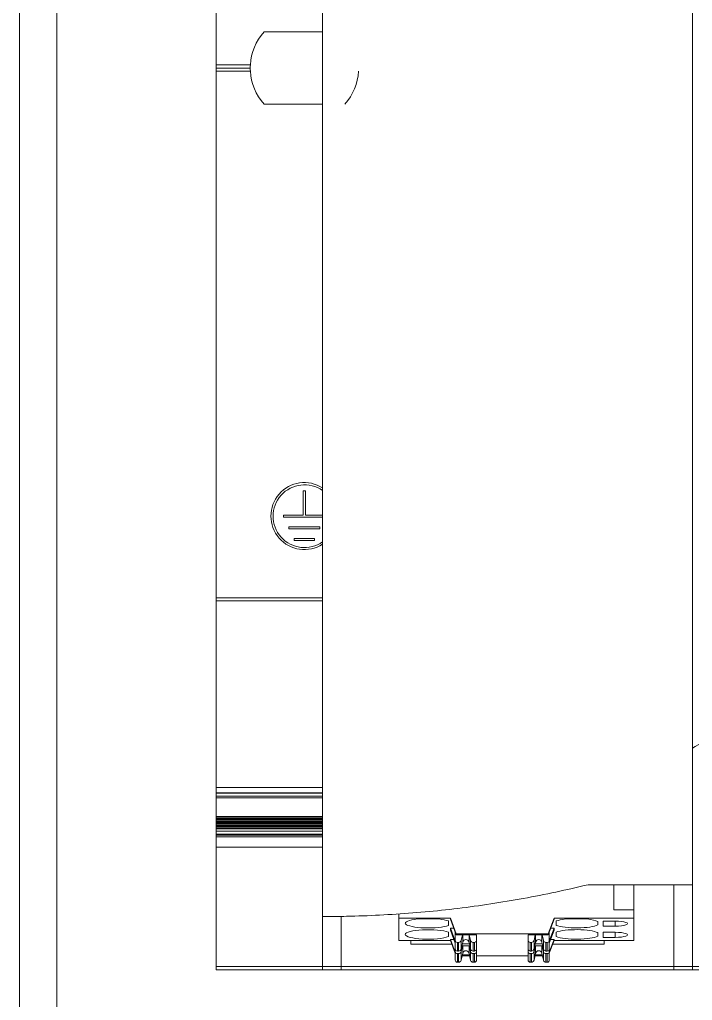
# Model space of a CAD drawing. Header units: millimetres. Extents: x 4134 to 7422, y 1400 to 3585.
# Drawn here: x 5874.9 to 5938.2, y 3222.9 to 3315.2 of the extents above; entities that cross this region are included whole.
import ezdxf

# ---------------------------------------------------------------- set-up
doc = ezdxf.new("R2010")
doc.units = ezdxf.units.MM
doc.layers.add('000-PI-Oprema', color=30, linetype='Continuous', lineweight=5)
for name, color, linetype in [('000-PI-ORMAR', 2, 'Continuous'), ('002-PI-Kabelska kanalica', 150, 'Continuous'), ('004-PI-DIN Šina', 3, 'Continuous')]:
    doc.layers.add(name, color=color, linetype=linetype)

# ---------------------------------------------------------------- blocks, each defined once
blk = doc.blocks.new('*U218')
at = {"layer": '002-PI-Kabelska kanalica', "color": 0, "linetype": 'ByBlock', "lineweight": 0}
blk.add_line((80, -100), (80, 1670), dxfattribs=at)
blk = doc.blocks.new('IM 155-5 PN ST - 6ES7155-5AA01-0AB0')
at = {"color": 0, "linetype": 'ByBlock', "lineweight": 0, "ltscale": 0.25}
blk.add_lwpolyline([(0, 147.007), (34.8, 147.007), (34.8, 0), (0, 0), (0, 147.007)], dxfattribs=at)
at = {"layer": '000-PI-Oprema', "color": 0, "linetype": 'ByBlock', "lineweight": 0}
for p, q in [((27.395, 8.007), (27.395, 5.643)), ((29.295, 5.643), (29.295, 8.007)), ((33.044, 0), (33.044, 8.016)), ((34.8, 7.957), (34.8, 0)), ((27.395, 5.643), (29.295, 5.643)), ((29.295, 5.643), (29.295, 4.861)), ((0.301, 5.007), (0, 5.007)), ((0.301, 5.007), (0, 5.007)), ((2, 5), (0, 5)), ((0, 4.952), (0, 0)), ((1.756, 5), (1.756, 0)), ((2, 5), (2, 5.046)), ((7.195, 4.861), (7.195, 5.271)), ((12.04, 4.861), (7.195, 4.861)), ((7.195, 4.861), (7.195, 2.769)), ((8.933, 4.78), (10.946, 4.78)), ((12.04, 4.861), (12.04, 4.769)), ((12.586, 3.394), (12.04, 4.861)), ((12.586, 3.302), (12.04, 4.769)), ((21.79, 4.861), (21.244, 3.394)), ((21.79, 4.769), (21.244, 3.302)), ((21.79, 4.861), (21.79, 4.769)), ((29.295, 4.861), (21.79, 4.861)), ((22.883, 4.78), (24.896, 4.78)), ((29.295, 4.861), (29.295, 2.769)), ((11.84, 4.594), (11.84, 4.175)), ((12.04, 3.917), (12.49, 2.707)), ((12.04, 3.917), (12.04, 3.713)), ((12.357, 3.917), (12.04, 3.917)), ((12.49, 2.504), (12.04, 3.713)), ((21.34, 2.707), (21.79, 3.917)), ((21.79, 3.713), (21.34, 2.504)), ((21.79, 3.917), (21.472, 3.917)), ((21.79, 3.917), (21.79, 3.713)), ((21.99, 4.175), (21.99, 4.594)), ((25.89, 4.549), (25.89, 4.221)), ((26.4, 4.582), (26.4, 4.104)), ((27.55, 4.582), (26.4, 4.582)), ((26.4, 4.104), (27.55, 4.104)), ((27.55, 4.582), (27.55, 4.104)), ((12.04, 2.769), (7.195, 2.769)), ((8.3, 2.4), (8.3, 2.769)), ((11.84, 3.538), (11.84, 3.119)), ((12.04, 2.861), (12.49, 1.651)), ((12.04, 2.861), (12.04, 2.769)), ((12.357, 2.861), (12.04, 2.861)), ((12.49, 1.56), (12.04, 2.769)), ((12.49, 3.56), (12.49, 2.773)), ((12.49, 1.962), (12.49, 2.773)), ((21.244, 3.394), (12.586, 3.394)), ((12.586, 3.394), (12.586, 3.302)), ((14.49, 3.302), (12.586, 3.302)), ((13.048, 2.769), (13.169, 3.302)), ((13.048, 1.958), (13.048, 2.769)), ((13.197, 2.612), (13.197, 3.302)), ((13.782, 2.612), (13.782, 3.302)), ((13.81, 3.302), (13.931, 2.769)), ((13.931, 1.958), (13.931, 2.769)), ((14.49, 3.281), (14.49, 3.302)), ((14.49, 2.773), (14.49, 3.281)), ((14.49, 1.962), (14.49, 2.773)), ((21.244, 3.302), (19.34, 3.302)), ((19.34, 3.302), (19.34, 3.281)), ((19.34, 2.773), (19.34, 3.281)), ((19.34, 1.962), (19.34, 2.773)), ((20.019, 3.302), (19.898, 2.769)), ((19.898, 1.958), (19.898, 2.769)), ((20.047, 2.612), (20.047, 3.302)), ((20.632, 2.612), (20.632, 3.302)), ((20.781, 2.769), (20.66, 3.302)), ((20.781, 1.958), (20.781, 2.769)), ((21.244, 3.394), (21.244, 3.302)), ((21.34, 3.56), (21.34, 2.773)), ((21.34, 1.651), (21.79, 2.861)), ((21.34, 1.962), (21.34, 2.773)), ((21.79, 2.769), (21.34, 1.56)), ((21.79, 2.861), (21.472, 2.861)), ((21.79, 2.861), (21.79, 2.769)), ((29.295, 2.769), (21.79, 2.769)), ((21.99, 3.538), (21.99, 3.119)), ((25.89, 3.164), (25.89, 3.492)), ((26.4, 3.526), (26.4, 3.048)), ((27.55, 3.526), (26.4, 3.526)), ((26.4, 3.048), (27.55, 3.048)), ((26.5, 2.4), (26.5, 2.769)), ((27.55, 3.526), (27.55, 3.048)), ((8.3, 2.4), (12.177, 2.4)), ((12.49, 1.962), (12.49, 1.716)), ((12.69, 1.766), (12.69, 2.577)), ((12.69, 2.577), (12.804, 2.577)), ((12.804, 1.766), (12.804, 2.577)), ((13.048, 1.958), (13.197, 2.612)), ((13.048, 1.712), (13.169, 2.246)), ((13.865, 2.246), (13.114, 2.246)), ((13.16, 2.45), (13.819, 2.45)), ((13.197, 2.246), (13.197, 1.556)), ((13.782, 2.612), (13.931, 1.958)), ((13.782, 2.246), (13.782, 1.556)), ((13.81, 2.246), (13.931, 1.712)), ((14.175, 1.766), (14.175, 2.577)), ((14.175, 2.577), (14.29, 2.577)), ((14.29, 1.766), (14.29, 2.577)), ((14.49, 1.716), (14.49, 1.962)), ((19.34, 1.716), (19.34, 1.962)), ((19.654, 2.577), (19.54, 2.577)), ((19.54, 1.766), (19.54, 2.577)), ((19.654, 1.766), (19.654, 2.577)), ((20.047, 2.612), (19.898, 1.958)), ((20.019, 2.246), (19.898, 1.712)), ((20.716, 2.246), (19.964, 2.246)), ((20.01, 2.45), (20.669, 2.45)), ((20.047, 2.246), (20.047, 1.556)), ((20.781, 1.958), (20.632, 2.612)), ((20.632, 2.246), (20.632, 1.556)), ((20.781, 1.712), (20.66, 2.246)), ((21.025, 1.766), (21.025, 2.577)), ((21.14, 2.577), (21.025, 2.577)), ((21.14, 1.766), (21.14, 2.577)), ((21.34, 1.962), (21.34, 1.716)), ((21.652, 2.4), (26.5, 2.4)), ((12.49, 1.716), (12.49, 0.906)), ((12.69, 1.766), (12.804, 1.766)), ((12.69, 1.521), (12.804, 1.521)), ((12.69, 1.521), (12.69, 0.71)), ((12.804, 1.521), (12.804, 0.71)), ((13.048, 1.712), (13.048, 0.902)), ((13.048, 0.902), (13.197, 1.556)), ((13.84, 1.302), (13.139, 1.302)), ((13.16, 1.393), (13.819, 1.393)), ((13.782, 1.556), (13.931, 0.902)), ((13.931, 1.712), (13.931, 0.902)), ((14.175, 1.766), (14.29, 1.766)), ((14.175, 1.521), (14.29, 1.521)), ((14.175, 1.521), (14.175, 0.71)), ((14.29, 1.521), (14.29, 0.71)), ((14.49, 1.716), (14.49, 0.906)), ((19.34, 1.302), (14.49, 1.302)), ((19.34, 1.716), (19.34, 0.906)), ((19.654, 1.766), (19.54, 1.766)), ((19.654, 1.521), (19.54, 1.521)), ((19.54, 1.521), (19.54, 0.71)), ((19.654, 1.521), (19.654, 0.71)), ((19.898, 1.712), (19.898, 0.902)), ((20.047, 1.556), (19.898, 0.902)), ((20.69, 1.302), (19.989, 1.302)), ((20.01, 1.393), (20.669, 1.393)), ((20.781, 0.902), (20.632, 1.556)), ((20.781, 1.712), (20.781, 0.902)), ((21.14, 1.766), (21.025, 1.766)), ((21.14, 1.521), (21.025, 1.521)), ((21.025, 1.521), (21.025, 0.71)), ((21.14, 1.521), (21.14, 0.71)), ((21.34, 1.716), (21.34, 0.906)), ((1.756, 0), (0, 0)), ((33.044, 0), (1.756, 0)), ((12.69, 0.71), (12.804, 0.71)), ((14.175, 0.71), (14.29, 0.71)), ((19.654, 0.71), (19.54, 0.71)), ((21.14, 0.71), (21.025, 0.71)), ((34.8, 0), (33.044, 0))]:
    blk.add_line(p, q, dxfattribs=at)
for centre, major_axis, ratio, start_param, end_param in [((9.94, 4.385), (-2.15, 0), 0.207912, 5.199431, 8.937736), ((9.94, 4.385), (-2.15, 0), 0.207912, 3.628635, 4.225347), ((23.89, 4.385), (-2.15, 0), 0.207912, 5.199431, 5.796143), ((23.89, 4.385), (-2.15, 0), 0.207912, 3.517343, 4.225347), ((9.94, 3.328), (-2.15, 0), 0.207912, 3.628635, 8.937736), ((23.89, 4.385), (-2.15, 0), 0.207912, 0.487042, 2.765842), ((23.89, 3.328), (2.15, 0), 0.207912, 0.37575, 2.65455), ((27.55, 4.343), (1.15, 0), 0.207912, 4.712389, 7.853982), ((12.69, 2.773), (-0.2, 0), 0.978148, 0, 1.570796), ((12.804, 2.822), (-0.25, 0), 0.978148, 1.570796, 2.923426), ((13.49, 2.549), (0.3, 0), 0.978148, 0.218166, 2.923426), ((14.175, 2.822), (-0.25, 0), 0.978148, 0.218166, 1.570796), ((14.29, 2.773), (-0.2, 0), 0.978148, 1.570796, 3.141593), ((19.54, 2.773), (0.2, 0), 0.978148, 3.141593, 4.712389), ((19.654, 2.822), (0.25, 0), 0.978148, 4.712389, 6.065019), ((20.34, 2.549), (-0.3, 0), 0.978148, 3.359759, 6.065019), ((21.025, 2.822), (0.25, 0), 0.978148, 3.359759, 4.712389), ((21.14, 2.773), (0.2, 0), 0.978148, 4.712389, 6.283185), ((23.89, 3.328), (2.15, 0), 0.207912, 3.628635, 5.907435), ((27.55, 3.287), (1.15, 0), 0.207912, 4.712389, 7.853982), ((12.69, 1.962), (-0.2, 0), 0.978148, 0, 1.570796), ((12.804, 2.011), (-0.25, 0), 0.978148, 1.570796, 2.923426), ((14.175, 2.011), (-0.25, 0), 0.978148, 0.218166, 1.570796), ((14.29, 1.962), (-0.2, 0), 0.978148, 1.570796, 3.141593), ((19.54, 1.962), (0.2, 0), 0.978148, 3.141593, 4.712389), ((19.654, 2.011), (0.25, 0), 0.978148, 4.712389, 6.065019), ((21.025, 2.011), (0.25, 0), 0.978148, 3.359759, 4.712389), ((21.14, 1.962), (0.2, 0), 0.978148, 4.712389, 6.283185), ((12.69, 1.716), (-0.2, 0), 0.978148, 0, 1.570796), ((12.804, 1.765), (-0.25, 0), 0.978148, 1.570796, 2.923426), ((13.49, 1.492), (0.3, 0), 0.978148, 0.218166, 2.923426), ((14.175, 1.765), (-0.25, 0), 0.978148, 0.218166, 1.570796), ((14.29, 1.716), (-0.2, 0), 0.978148, 1.570796, 3.141593), ((19.54, 1.716), (0.2, 0), 0.978148, 3.141593, 4.712389), ((19.654, 1.765), (0.25, 0), 0.978148, 4.712389, 6.065019), ((20.34, 1.492), (-0.3, 0), 0.978148, 3.359759, 6.065019), ((21.025, 1.765), (0.25, 0), 0.978148, 3.359759, 4.712389), ((21.14, 1.716), (0.2, 0), 0.978148, 4.712389, 6.283185), ((12.69, 0.906), (-0.2, 0), 0.978148, 0, 1.570796), ((12.804, 0.954), (-0.25, 0), 0.978148, 1.570796, 2.923426), ((14.175, 0.954), (-0.25, 0), 0.978148, 0.218166, 1.570796), ((14.29, 0.906), (-0.2, 0), 0.978148, 1.570796, 3.141593), ((19.54, 0.906), (0.2, 0), 0.978148, 3.141593, 4.712389), ((19.654, 0.954), (0.25, 0), 0.978148, 4.712389, 6.065019), ((21.025, 0.954), (0.25, 0), 0.978148, 3.359759, 4.712389), ((21.14, 0.906), (0.2, 0), 0.978148, 4.712389, 6.283185)]:
    blk.add_ellipse(centre, major_axis=major_axis, ratio=ratio, start_param=start_param, end_param=end_param, dxfattribs=at)
for points, knots in [([(34.8, 8.007), (34.8, 8.859), (34.8, 10.524), (34.8, 12.857), (34.8, 14.973), (34.8, 17.743), (34.8, 21.643), (34.8, 27.557), (34.8, 37.017), (34.8, 50.127), (34.8, 67.357), (34.8, 85.999), (34.8, 103.048), (34.8, 118.245), (34.8, 128.598), (34.8, 136.94), (34.8, 141.966), (34.8, 145.414), (34.8, 147.007)], [0, 0, 0, 0, 0.018357, 0.035822, 0.050221, 0.063898, 0.09543, 0.134182, 0.191169, 0.299064, 0.416456, 0.562341, 0.701008, 0.784589, 0.890964, 0.925157, 0.965428, 1, 1, 1, 1]), ([(25, 8.007), (22.971, 7.513), (20.935, 7.08), (16.848, 6.338), (12.747, 5.717), (8.616, 5.338), (4.47, 5.081), (2.389, 5.013), (0.301, 5.007)], [0, 0, 0, 0, 0.25, 0.25, 0.5, 0.75, 0.75, 1, 1, 1, 1])]:
    blk.add_open_spline(points, degree=3, knots=knots, dxfattribs=at)
for points, degree in [([(34.8, 8.007), (25, 8.007)], 1), ([(0.301, 5.007), (0.301, 5.007), (0.301, 5.007), (0.301, 5.007)], 3)]:
    blk.add_open_spline(points, degree=degree, dxfattribs=at)
blk = doc.blocks.new('S7-1500 AI HS - 6ES7531-7NF10-0AB0')
at = {"layer": '000-PI-Oprema', "color": 0, "linetype": 'ByBlock', "lineweight": 0}
blk.add_open_spline([(4.35, 23.299), (2.9, 22.483), (1.45, 21.666), (0, 20.849)], degree=3, dxfattribs=at)
blk.add_open_spline([(0, 20.849), (0, 19.341), (0, 16.091), (0, 10.808), (0, 7.033), (0, 5)], degree=3, knots=[0, 0, 0, 0, 0.285532, 0.615204, 1, 1, 1, 1], dxfattribs=at)

msp = doc.modelspace()

# ---------------------------------------------------------------- linework, layer by layer
at = {"layer": '000-PI-ORMAR', "color": 0, "linetype": 'ByBlock', "lineweight": 0}
msp.add_line((5874.948, 3405.778), (5874.948, 1515.778), dxfattribs=at)
at = {"layer": '004-PI-DIN Šina', "color": 0, "linetype": 'ByBlock', "lineweight": 0}
for p, q in [((5893.448, 3356.166), (5893.448, 3310.928)), ((5903.448, 3314.028), (5897.946, 3314.028)), ((5893.448, 3310.928), (5893.448, 3310.628)), ((5896.657, 3310.928), (5893.448, 3310.928)), ((5893.448, 3310.628), (5893.448, 3310.328)), ((5896.648, 3310.628), (5893.448, 3310.628)), ((5893.448, 3310.328), (5893.448, 3260.779)), ((5896.657, 3310.328), (5893.448, 3310.328)), ((5897.946, 3307.228), (5903.448, 3307.228)), ((5901.851, 3270.854), (5901.64, 3270.854)), ((5901.64, 3270.854), (5901.64, 3268.557)), ((5901.851, 3268.557), (5901.851, 3270.854)), ((5899.79, 3268.557), (5899.79, 3268.357)), ((5901.64, 3268.557), (5899.79, 3268.557)), ((5899.79, 3268.357), (5903.448, 3268.357)), ((5903.448, 3268.557), (5901.851, 3268.557)), ((5900.29, 3267.457), (5900.29, 3267.257)), ((5903.19, 3267.457), (5900.29, 3267.457)), ((5900.29, 3267.257), (5903.19, 3267.257)), ((5903.19, 3267.257), (5903.19, 3267.457)), ((5900.79, 3266.357), (5900.79, 3266.157)), ((5902.69, 3266.357), (5900.79, 3266.357)), ((5900.79, 3266.157), (5902.69, 3266.157)), ((5902.69, 3266.157), (5902.69, 3266.357)), ((5893.448, 3260.778), (5893.448, 3260.478)), ((5903.448, 3260.778), (5893.448, 3260.778)), ((5903.448, 3260.478), (5893.448, 3260.478)), ((5893.448, 3260.478), (5893.448, 3242.941)), ((5893.448, 3242.941), (5893.448, 3242.441)), ((5903.448, 3242.941), (5893.448, 3242.941)), ((5893.448, 3242.441), (5893.448, 3242.393)), ((5893.448, 3242.441), (5903.448, 3242.441)), ((5893.448, 3242.393), (5893.448, 3242.12)), ((5903.448, 3242.393), (5893.448, 3242.393)), ((5893.448, 3241.946), (5893.448, 3242.12)), ((5903.448, 3242.12), (5893.448, 3242.12)), ((5893.448, 3241.946), (5893.448, 3240.195)), ((5893.448, 3241.946), (5903.448, 3241.946)), ((5893.448, 3240.195), (5893.448, 3240.086)), ((5903.448, 3240.195), (5893.448, 3240.195)), ((5893.448, 3240.085), (5893.448, 3240.086)), ((5903.448, 3240.086), (5893.448, 3240.086)), ((5893.448, 3240.085), (5893.448, 3240.051)), ((5903.448, 3240.085), (5893.448, 3240.085)), ((5893.448, 3240.051), (5893.448, 3239.943)), ((5903.448, 3240.051), (5893.448, 3240.051)), ((5893.448, 3239.941), (5893.448, 3239.943)), ((5903.448, 3239.943), (5893.448, 3239.943)), ((5893.448, 3239.941), (5893.448, 3239.907)), ((5903.448, 3239.941), (5893.448, 3239.941)), ((5893.448, 3239.907), (5893.448, 3239.799)), ((5903.448, 3239.907), (5893.448, 3239.907)), ((5893.448, 3239.799), (5893.448, 3239.797)), ((5903.448, 3239.799), (5893.448, 3239.799)), ((5893.448, 3239.797), (5893.448, 3239.763)), ((5903.448, 3239.797), (5893.448, 3239.797)), ((5893.448, 3239.763), (5893.448, 3239.655)), ((5903.448, 3239.763), (5893.448, 3239.763)), ((5893.448, 3239.654), (5893.448, 3239.655)), ((5903.448, 3239.655), (5893.448, 3239.655)), ((5893.448, 3239.654), (5893.448, 3239.62)), ((5903.448, 3239.654), (5893.448, 3239.654)), ((5893.448, 3239.62), (5893.448, 3239.512)), ((5903.448, 3239.62), (5893.448, 3239.62)), ((5893.448, 3239.51), (5893.448, 3239.512)), ((5903.448, 3239.512), (5893.448, 3239.512)), ((5893.448, 3239.51), (5893.448, 3239.476)), ((5903.448, 3239.51), (5893.448, 3239.51)), ((5893.448, 3239.476), (5893.448, 3239.368)), ((5903.448, 3239.476), (5893.448, 3239.476)), ((5893.448, 3239.367), (5893.448, 3239.368)), ((5903.448, 3239.368), (5893.448, 3239.368)), ((5893.448, 3239.367), (5893.448, 3239.333)), ((5903.448, 3239.367), (5893.448, 3239.367)), ((5893.448, 3239.333), (5893.448, 3239.225)), ((5903.448, 3239.333), (5893.448, 3239.333)), ((5893.448, 3239.223), (5893.448, 3239.225)), ((5903.448, 3239.225), (5893.448, 3239.225)), ((5893.448, 3239.223), (5893.448, 3239.189)), ((5903.448, 3239.223), (5893.448, 3239.223)), ((5893.448, 3239.189), (5893.448, 3239.081)), ((5903.448, 3239.189), (5893.448, 3239.189)), ((5893.448, 3239.081), (5893.448, 3239.079)), ((5903.448, 3239.081), (5893.448, 3239.081)), ((5893.448, 3239.079), (5893.448, 3239.046)), ((5903.448, 3239.079), (5893.448, 3239.079)), ((5893.448, 3239.046), (5893.448, 3238.821)), ((5903.448, 3239.046), (5893.448, 3239.046)), ((5893.448, 3238.821), (5893.448, 3238.548)), ((5903.448, 3238.821), (5893.448, 3238.821)), ((5893.448, 3238.548), (5893.448, 3238.436)), ((5903.448, 3238.548), (5893.448, 3238.548)), ((5893.448, 3238.436), (5893.448, 3238.3)), ((5903.448, 3238.436), (5893.448, 3238.436)), ((5893.448, 3238.3), (5893.448, 3237.308)), ((5903.448, 3238.3), (5893.448, 3238.3)), ((5903.448, 3237.308), (5893.448, 3237.308)), ((5893.448, 3237.308), (5893.448, 3226.078)), ((5893.448, 3226.078), (5893.448, 3225.778)), ((6376.048, 3226.078), (5893.448, 3226.078)), ((6376.048, 3225.778), (5893.448, 3225.778))]:
    msp.add_line(p, q, dxfattribs=at)
for centre, radius, start, end in [((5901.748, 3310.628), 5.1, 138.18969, 176.62771), ((5901.748, 3310.628), 5.1, 183.37229, 221.81031), ((5901.748, 3310.628), 5.1, 318.18969, 356.62771), ((5901.745, 3268.467), 3.15, 57.28426, 302.71574), ((5901.745, 3268.457), 2.95, 54.75224, 305.24776)]:
    msp.add_arc(centre, radius, start, end, dxfattribs=at)
for major_axis, start_param, end_param in [((5.1, 0), 3.082735, 3.141593), ((0, 5.1), 1.570796, 1.629654)]:
    msp.add_ellipse((5901.748, 3310.628), major_axis=major_axis, ratio=1, start_param=start_param, end_param=end_param, dxfattribs=at)

# ---------------------------------------------------------------- block references
at = {"layer": '000-PI-Oprema', "color": 0, "linetype": 'ByBlock', "lineweight": 0}
for name, p in [('IM 155-5 PN ST - 6ES7155-5AA01-0AB0', (5903.448, 3225.778)), ('S7-1500 AI HS - 6ES7531-7NF10-0AB0', (5938.248, 3225.785))]:
    msp.add_blockref(name, p, dxfattribs=at)
at = {"layer": '002-PI-Kabelska kanalica', "color": 0, "linetype": 'ByBlock', "lineweight": 0, "xscale": -1, "rotation": 180}
msp.add_blockref('*U218', (5798.448, 3305.778), dxfattribs=at)

doc.saveas('drawing.dxf')
